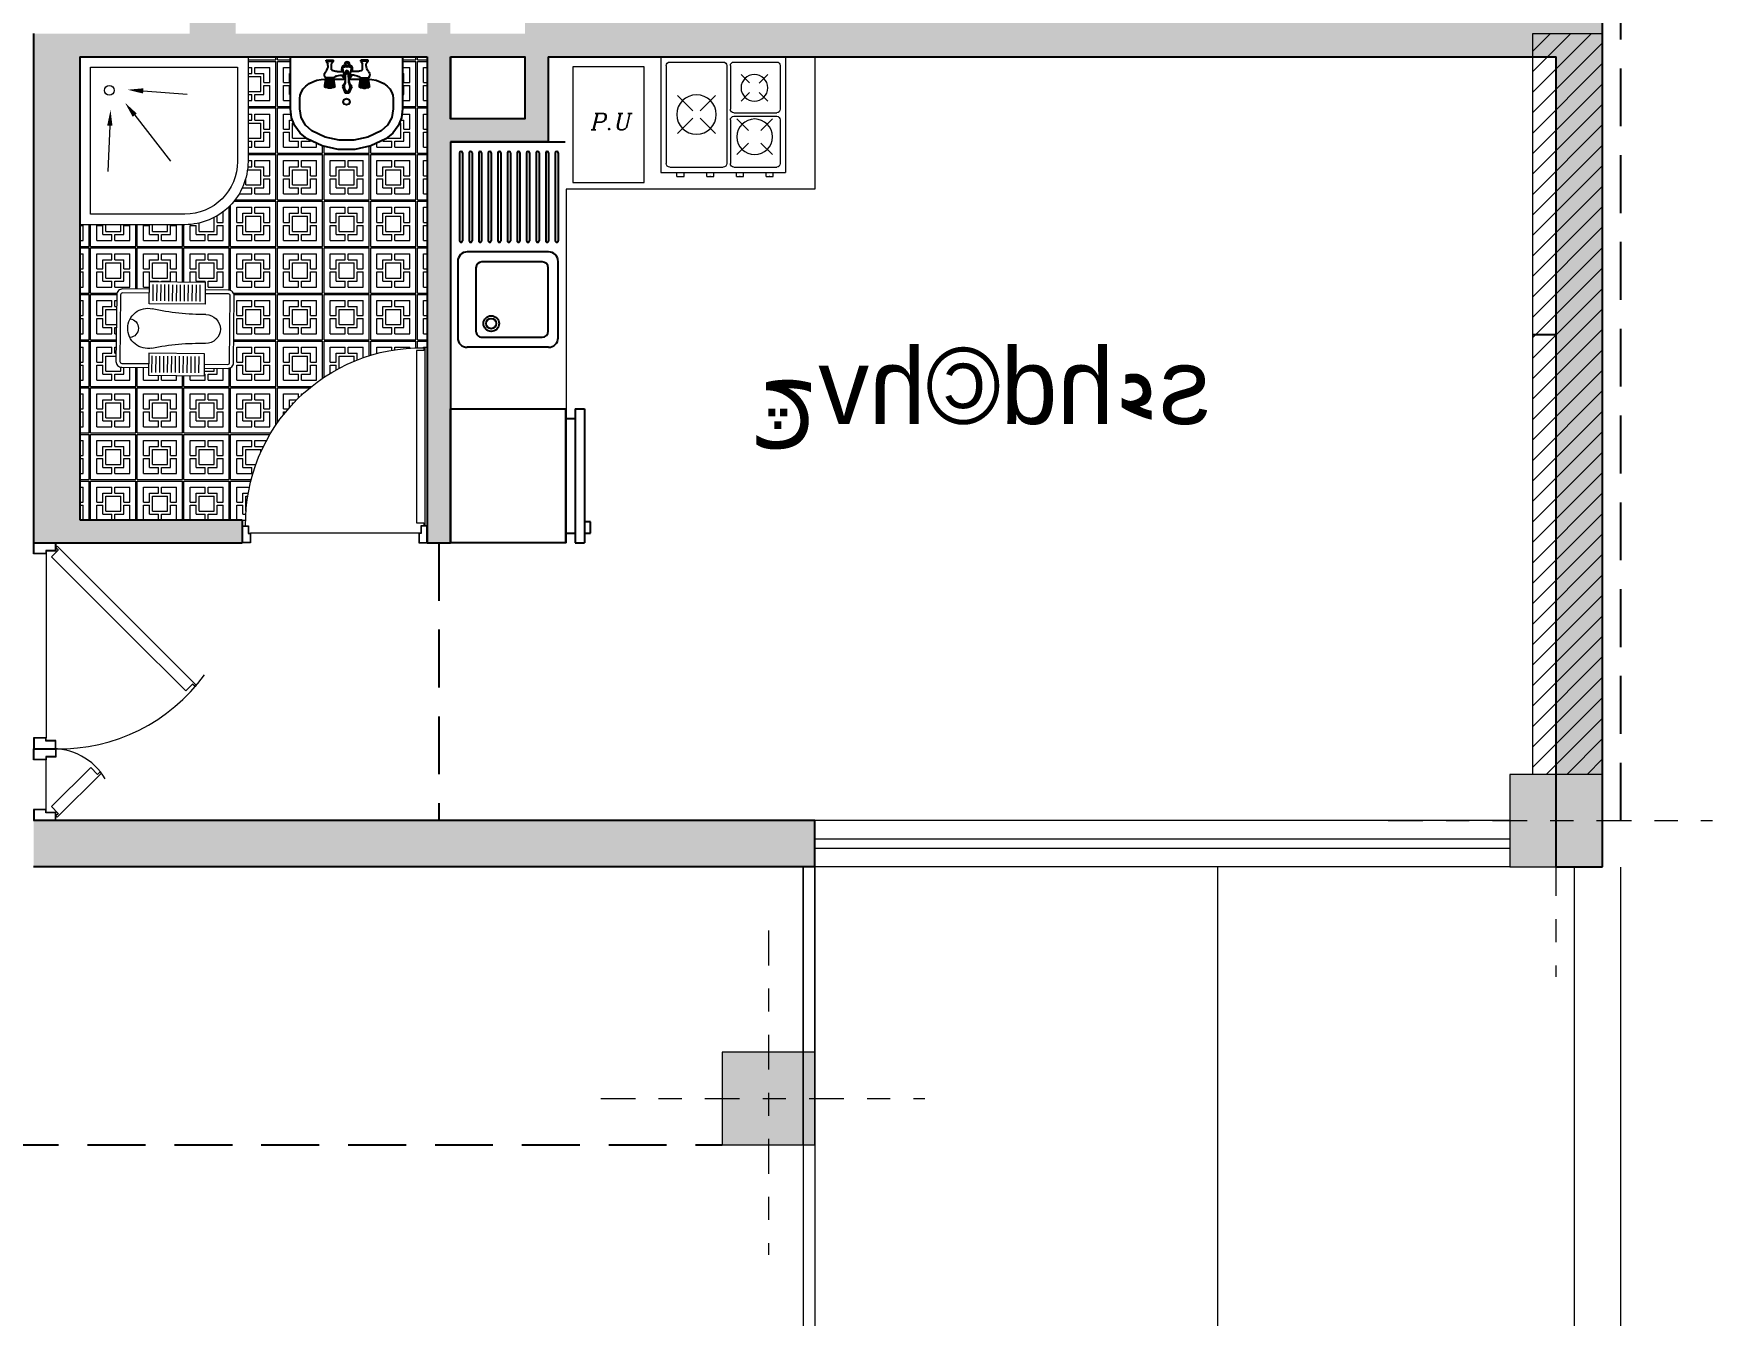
# Model space of a CAD drawing. Header units: inches. Extents: x 70 to 1974, y -315 to 363.
# Drawn here: x 117.63 to 124.88, y -185.77 to -180.23 of the extents above; entities that cross this region are included whole.
import ezdxf

# ---------------------------------------------------------------- set-up
doc = ezdxf.new("R2010")
doc.units = ezdxf.units.IN
doc.header["$MEASUREMENT"] = 0
doc.linetypes.add('DASHDOT', pattern=[1, 0.5, -0.25, 0, -0.25])
doc.linetypes.add('HIDDEN', pattern=[0.375, 0.25, -0.125])
for name, color, linetype, lineweight in [('1', 19, 'Continuous', 5), ('coulmn', 146, 'Continuous', 13), ('FURN', 155, 'Continuous', 13), ('LAYER1', 8, 'Continuous', 9)]:
    doc.layers.add(name, color=color, linetype=linetype, lineweight=lineweight)
doc.layers.add('AX', color=7, linetype='Continuous', lineweight=18, true_color=0xb7ad8f)
doc.layers.add('moble', color=7, linetype='Continuous', lineweight=5, true_color=0x32414e)
for name, color, linetype in [('fer', 8, 'Continuous'), ('Fur', 1, 'Continuous'), ('HID', 5, 'HIDDEN')]:
    doc.layers.add(name, color=color, linetype=linetype)
doc.styles.add('1111', font='naskhn.shx')
doc.styles.add('Italic', font='italic.shx', dxfattribs={"height": 0.7})

# ---------------------------------------------------------------- blocks, each defined once
blk = doc.blocks.new('s.botoni')
at = {"layer": 'AX'}
h = blk.add_hatch(color=256, dxfattribs=at)
h.paths.add_polyline_path([(19.4728, 218.8252), (19.4728, 219.1106), (19.7583, 219.1106), (19.7583, 218.8252)])
h.paths.add_polyline_path([(19.7583, 218.711), (19.4728, 218.711), (19.4728, 218.8252), (19.7583, 218.8252)])
h.paths.add_polyline_path([(19.4728, 218.711), (19.3586, 218.711), (19.3586, 218.8252), (19.4728, 218.8252)])
h.paths.add_polyline_path([(19.4728, 218.8252), (19.3586, 218.8252), (19.3586, 219.1106), (19.4728, 219.1106)])
at = {"layer": 'AX', "linetype": 'DASHDOT', "ltscale": 0.3}
for p, q in [((19.5576, 219.6356), (19.5576, 218.2356)), ((18.8336, 218.9108), (20.2336, 218.9108))]:
    blk.add_line(p, q, dxfattribs=at)
at = {"layer": 'AX', "linetype": 'Continuous'}
blk.add_lwpolyline([(19.3586, 218.711), (19.7583, 218.711), (19.7583, 219.1106), (19.3586, 219.1106), (19.3586, 218.711)], dxfattribs=at)
blk = doc.blocks.new('s13')
at = {"layer": 'AX', "linetype": 'Continuous'}
h = blk.add_hatch(dxfattribs=at)
h.set_pattern_fill('ANSI31', color=256, scale=0.5)
h.paths.add_polyline_path([(133.1487, -43.8956), (132.8489, -43.8956), (132.8489, -47.0959), (133.1487, -47.0959)])
blk.add_lwpolyline([(133.1487, -47.0959), (132.8489, -47.0959), (132.8489, -43.8956), (133.1487, -43.8956)], close=True, dxfattribs=at)
for p in [(113.3904, -266.2065), (109.9904, -267.4065)]:
    blk.add_blockref('s.botoni', p, dxfattribs=at)
blk = doc.blocks.new('DBLDR120K')
for p, q in [((-1.1519, -0.0545), (-0.9381, -0.0545)), ((-0.0481, -0.0545), (-0.8419, -0.0545)), ((-1.1397, -0.0777), (-0.9708, -0.2466))]:
    blk.add_line(p, q)
at = {"linetype": 'Continuous'}
for p, q in [((-1.18, -0.096), (-1.1857, -0.1017)), ((-1.1857, -0.1017), (-0.9948, -0.2926)), ((-1.169, -0.107), (-1.18, -0.096)), ((-1.1397, -0.0777), (-1.1686, -0.1067)), ((-0.4028, -0.4202), (-0.0603, -0.0777)), ((-0.0143, -0.1017), (-0.3678, -0.4552)), ((-0.0603, -0.0777), (-0.0314, -0.1067)), ((-0.031, -0.107), (-0.02, -0.096)), ((-0.02, -0.096), (-0.0143, -0.1017)), ((-1.0001, -0.2759), (-0.9708, -0.2466)), ((-0.9891, -0.287), (-1.0001, -0.2759)), ((-0.9948, -0.2926), (-0.9891, -0.287)), ((-0.6393, -0.6567), (-0.4028, -0.4202)), ((-0.3678, -0.4552), (-0.6153, -0.7027)), ((-0.61, -0.686), (-0.6393, -0.6567)), ((-0.621, -0.697), (-0.61, -0.686)), ((-0.6153, -0.7027), (-0.621, -0.697))]:
    blk.add_line(p, q, dxfattribs=at)
for points in [[(-1.1519, -0.0545), (-1.1519, 0), (-1.2, 0), (-1.2, -0.096), (-1.1644, -0.096), (-1.1644, -0.0545)], [(-0.9381, -0.0545), (-0.9381, 0), (-0.89, 0), (-0.89, -0.096), (-0.9256, -0.096), (-0.9256, -0.0545)], [(-0.8419, -0.0545), (-0.8419, 0), (-0.89, 0), (-0.89, -0.096), (-0.8544, -0.096), (-0.8544, -0.0545)], [(-0.0481, -0.0545), (-0.0481, 0), (0, 0), (0, -0.096), (-0.0356, -0.096), (-0.0356, -0.0545)], [(-1.1539, -0.0525), (-1.1539, -0.002), (-1.198, -0.002), (-1.198, -0.094), (-1.1664, -0.094), (-1.1664, -0.0525)], [(-0.9361, -0.0525), (-0.9361, -0.002), (-0.892, -0.002), (-0.892, -0.094), (-0.9236, -0.094), (-0.9236, -0.0525)], [(-0.8439, -0.0525), (-0.8439, -0.002), (-0.888, -0.002), (-0.888, -0.094), (-0.8564, -0.094), (-0.8564, -0.0525)], [(-0.0461, -0.0525), (-0.0461, -0.002), (-0.002, -0.002), (-0.002, -0.094), (-0.0336, -0.094), (-0.0336, -0.0525)]]:
    blk.add_lwpolyline(points, close=True, dxfattribs=at)
for centre, radius, start, end in [((-1.6655, -0.1105), 0.7756, 8.04146, 8.19069), ((-0.1145, -0.1105), 0.7756, 171.80931, 171.95854), ((-1.154, -0.0815), 0.2645, 300.4974, 3.14148), ((-0.1145, -0.1105), 0.7756, 178.92853, 233.96606)]:
    blk.add_arc(centre, radius, start, end)
blk = doc.blocks.new('DR100K')
at = {"color": 0}
blk.add_line((-0.0463, -0.0524), (-0.9537, -0.0524), dxfattribs=at)
at = {"color": 0, "linetype": 'Continuous'}
for p, q in [((-0.0591, -0.5731), (-0.0591, -0.1073)), ((-0.0591, -0.1073), (-0.0197, -0.1073)), ((-0.0192, -0.1073), (-0.0192, -0.0923)), ((-0.0192, -0.0923), (-0.0115, -0.0923)), ((-0.0115, -0.0923), (-0.0115, -0.5731)), ((-0.0591, -1.0389), (-0.0591, -0.5731)), ((-0.0115, -0.5731), (-0.0115, -1.0539)), ((-0.0197, -1.0389), (-0.0591, -1.0389)), ((-0.0192, -1.0539), (-0.0192, -1.0389)), ((-0.0115, -1.0539), (-0.0192, -1.0539))]:
    blk.add_line(p, q, dxfattribs=at)
for points in [[(-0.9537, -0.0524), (-0.9537, 0), (-1, 0), (-1, -0.0923), (-0.9658, -0.0923), (-0.9658, -0.0524)], [(-0.0463, -0.0524), (-0.0463, 0), (0, 0), (0, -0.0923), (-0.0342, -0.0923), (-0.0342, -0.0524)], [(-0.9557, -0.0505), (-0.9557, -0.0019), (-0.9981, -0.0019), (-0.9981, -0.0904), (-0.9677, -0.0904), (-0.9677, -0.0505)], [(-0.0443, -0.0505), (-0.0443, -0.0019), (-0.0019, -0.0019), (-0.0019, -0.0904), (-0.0323, -0.0904), (-0.0323, -0.0505)]]:
    blk.add_lwpolyline(points, close=True, dxfattribs=at)
blk.add_arc((-0.0294, -0.1026), 0.9514, 179.3821, 270.61611, dxfattribs=at)
blk = doc.blocks.new('REFREJRATOR')
at = {"layer": 'fer', "linetype": 'Continuous'}
for p, q in [((0, 0), (-0.6433, 0)), ((-0.6433, 0), (-0.6433, -0.5514)), ((0, -0.5514), (0, 0)), ((-0.6433, -0.5514), (0, -0.5514)), ((-0.5974, -0.5514), (-0.5974, -0.5974)), ((-0.046, -0.5514), (-0.046, -0.5974)), ((-0.6433, -0.5974), (-0.6433, -0.6433)), ((-0.6433, -0.5974), (0, -0.5974)), ((-0.6433, -0.6433), (0, -0.6433)), ((-0.1007, -0.6712), (-0.1007, -0.6433)), ((-0.0472, -0.6433), (-0.0472, -0.6712)), ((0, -0.5974), (0, -0.6433)), ((-0.0472, -0.6712), (-0.1007, -0.6712))]:
    blk.add_line(p, q, dxfattribs=at)
blk = doc.blocks.new('s')
at = {"layer": 'Fur', "color": 252}
for p, q in [((263.6104, -109.2997), (263.6104, -108.8038)), ((263.6579, -108.8346), (264.038, -108.8346)), ((263.6579, -108.847), (264.038, -108.847)), ((264.4566, -108.835), (264.127, -108.835)), ((263.6579, -108.8759), (264.038, -108.8759)), ((263.6579, -108.8883), (264.038, -108.8883)), ((263.6579, -108.9172), (264.038, -108.9172)), ((263.6579, -108.9296), (264.038, -108.9296)), ((264.0855, -108.8765), (264.0855, -109.227)), ((264.1291, -108.9035), (264.1291, -109.164)), ((264.429, -108.878), (264.1546, -108.878)), ((264.4545, -109.164), (264.4545, -108.9035)), ((264.4981, -108.8765), (264.4981, -109.227)), ((263.6579, -108.9586), (264.038, -108.9586)), ((263.6579, -108.971), (264.038, -108.971)), ((263.6579, -108.9999), (264.038, -108.9999)), ((263.6579, -109.0123), (264.038, -109.0123)), ((263.6579, -109.0412), (264.038, -109.0412)), ((263.6579, -109.0536), (264.038, -109.0536)), ((263.6579, -109.0825), (264.038, -109.0825)), ((263.6579, -109.0949), (264.038, -109.0949)), ((263.6579, -109.1239), (264.038, -109.1239)), ((263.6579, -109.1363), (264.038, -109.1363)), ((263.6579, -109.1652), (264.038, -109.1652)), ((263.6579, -109.1776), (264.038, -109.1776)), ((263.6579, -109.2065), (264.038, -109.2065)), ((263.6579, -109.2189), (264.038, -109.2189)), ((264.1546, -109.1895), (264.429, -109.1895)), ((263.6579, -109.2478), (264.038, -109.2478)), ((263.6579, -109.2602), (264.038, -109.2602)), ((264.127, -109.2685), (264.4566, -109.2685))]:
    blk.add_line(p, q, dxfattribs=at)
for radius in [0.0337, 0.0221]:
    blk.add_circle((264.3954, -109.1238), radius, dxfattribs=at)
for centre, radius, start, end in [((263.6579, -108.8408), 0.0062, 90, 270), ((264.038, -108.8408), 0.0062, 270, 90), ((264.127, -108.8765), 0.0415, 90.00005, 179.99998), ((264.4566, -108.8765), 0.0415, 0.00002, 89.99995), ((263.6579, -108.8821), 0.0062, 90, 270), ((263.6579, -108.9234), 0.0062, 90, 270), ((264.038, -108.8821), 0.0062, 270, 90), ((264.038, -108.9234), 0.0062, 270, 90), ((264.1546, -108.9035), 0.0255, 90, 180), ((264.429, -108.9035), 0.0255, 0, 90), ((263.6579, -108.9648), 0.0062, 90, 270), ((263.6579, -109.0061), 0.0062, 90, 270), ((264.038, -108.9648), 0.0062, 270, 90), ((264.038, -109.0061), 0.0062, 270, 90), ((263.6579, -109.0474), 0.0062, 90, 270), ((263.6579, -109.0887), 0.0062, 90, 270), ((264.038, -109.0474), 0.0062, 270, 90), ((264.038, -109.0887), 0.0062, 270, 90), ((263.6579, -109.1301), 0.0062, 90, 270), ((264.038, -109.1301), 0.0062, 270, 90), ((263.6579, -109.1714), 0.0062, 90, 270), ((263.6579, -109.2127), 0.0062, 90, 270), ((264.038, -109.1714), 0.0062, 270, 90), ((264.038, -109.2127), 0.0062, 270, 90), ((264.127, -109.227), 0.0415, 180, 270), ((264.1546, -109.164), 0.0255, 180, 270), ((264.429, -109.164), 0.0255, 270, 0), ((264.4566, -109.227), 0.0415, 270, 0), ((263.6579, -109.254), 0.0062, 90, 270), ((264.038, -109.254), 0.0062, 270, 90)]:
    blk.add_arc(centre, radius, start, end, dxfattribs=at)
blk = doc.blocks.new('g')
at = {"layer": 'LAYER1', "linetype": 'ByBlock'}
for p, q in [((122.7781, -181.8632), (122.8088, -181.8632)), ((122.7781, -181.8632), (122.7781, -181.8813)), ((122.8088, -181.8632), (122.8088, -181.8813)), ((122.9067, -181.8632), (122.9375, -181.8632)), ((122.9067, -181.8632), (122.9067, -181.8813)), ((122.9375, -181.8632), (122.9375, -181.8813)), ((123.0349, -181.8632), (123.0657, -181.8632)), ((123.0349, -181.8632), (123.0349, -181.8813)), ((123.0657, -181.8632), (123.0657, -181.8813)), ((123.1631, -181.8632), (123.1939, -181.8632)), ((123.1631, -181.8632), (123.1631, -181.8813)), ((123.1939, -181.8632), (123.1939, -181.8813)), ((122.7089, -182.3813), (122.7089, -181.8813)), ((122.7089, -181.8813), (123.2474, -181.8813)), ((122.732, -182.3429), (122.732, -181.9198)), ((122.7474, -181.9044), (122.9782, -181.9044)), ((122.9936, -182.3429), (122.9936, -181.9198)), ((123.0089, -182.1083), (123.0089, -181.9198)), ((123.0243, -181.9044), (123.2089, -181.9044)), ((123.2243, -182.1083), (123.2243, -181.9198)), ((123.2474, -182.3813), (123.2474, -181.8813)), ((123.2474, -182.3813), (123.2474, -181.8813)), ((123.037, -181.9583), (123.0867, -182.0079)), ((123.1411, -182.0079), (123.1908, -181.9583)), ((122.7812, -182.0497), (122.8465, -182.115)), ((122.8791, -182.115), (122.9444, -182.0497)), ((123.037, -182.1121), (123.0867, -182.0624)), ((123.1411, -182.0624), (123.1908, -182.1121)), ((122.7812, -182.2129), (122.8465, -182.1477)), ((122.8791, -182.1477), (122.9444, -182.2129)), ((123.0089, -182.3429), (123.0089, -182.1544)), ((123.0243, -182.1236), (123.2089, -182.1236)), ((123.0243, -182.139), (123.2089, -182.139)), ((123.2243, -182.3429), (123.2243, -182.1544)), ((123.0551, -182.189), (123.092, -182.226)), ((123.1329, -182.2266), (123.1705, -182.189)), ((123.0551, -182.3044), (123.0918, -182.2677)), ((123.1331, -182.267), (123.1705, -182.3044)), ((122.7474, -182.3583), (122.9782, -182.3583)), ((123.0243, -182.3583), (123.2089, -182.3583))]:
    blk.add_line(p, q, dxfattribs=at)
for centre, radius in [((123.1139, -182.0352), 0.0769), ((122.8628, -182.1313), 0.0852), ((123.1128, -182.2467), 0.0577)]:
    blk.add_circle(centre, radius, dxfattribs=at)
for centre, start, end in [((122.7474, -181.9198), 90, 180), ((122.9782, -181.9198), 0, 90), ((123.0243, -181.9198), 90, 180), ((123.2089, -181.9198), 0, 90), ((123.0243, -182.1083), 180, 270), ((123.0243, -182.1544), 90, 180), ((123.2089, -182.1083), 270, 360), ((123.2089, -182.1544), 0, 90), ((122.7474, -182.3429), 180, 270), ((122.9782, -182.3429), 270, 0), ((123.0243, -182.3429), 180, 270), ((123.2089, -182.3429), 270, 0)]:
    blk.add_arc(centre, 0.0154, start, end, dxfattribs=at)
for p in [(122.9221, -181.8632), (123.0503, -181.8632), (123.1785, -181.8632)]:
    blk.add_point(p, dxfattribs=at)
at = {"layer": 'moble', "linetype": 'Continuous'}
blk.add_line((122.7089, -182.3813), (123.2474, -182.3813), dxfattribs=at)
blk = doc.blocks.new('KHALAF')
at = {"layer": 'LAYER1', "linetype": 'Continuous'}
for p, q in [((-0.4621, -0.1855), (-0.3784, -0.1855)), ((-0.4621, -0.2055), (-0.3784, -0.2055)), ((-0.4621, -0.2255), (-0.3784, -0.2255)), ((-0.4621, -0.2455), (-0.3784, -0.2455)), ((-0.0131, -0.1855), (-0.0968, -0.1855)), ((-0.0131, -0.2055), (-0.0968, -0.2055)), ((-0.0131, -0.2255), (-0.0968, -0.2255)), ((-0.0131, -0.2455), (-0.0968, -0.2455)), ((-0.4621, -0.2655), (-0.3784, -0.2655)), ((-0.4621, -0.2855), (-0.3784, -0.2855)), ((-0.4621, -0.3055), (-0.3784, -0.3055)), ((-0.4621, -0.3255), (-0.3784, -0.3255)), ((-0.0131, -0.2655), (-0.0968, -0.2655)), ((-0.0131, -0.2855), (-0.0968, -0.2855)), ((-0.0131, -0.3055), (-0.0968, -0.3055)), ((-0.0131, -0.3255), (-0.0968, -0.3255)), ((-0.4621, -0.3455), (-0.3784, -0.3455)), ((-0.4621, -0.3655), (-0.3784, -0.3655)), ((-0.4621, -0.3855), (-0.3784, -0.3855)), ((-0.4621, -0.4055), (-0.3784, -0.4055)), ((-0.4621, -0.4255), (-0.3784, -0.4255)), ((-0.0131, -0.3455), (-0.0968, -0.3455)), ((-0.0131, -0.3655), (-0.0968, -0.3655)), ((-0.0131, -0.3855), (-0.0968, -0.3855)), ((-0.0131, -0.4055), (-0.0968, -0.4055)), ((-0.0131, -0.4255), (-0.0968, -0.4255))]:
    blk.add_line(p, q, dxfattribs=at)
for points in [[(-0.4376, -0.1681), (-0.4376, -0.0312, -0.414214), (-0.4076, -0.0012), (-0.0676, -0.0012, -0.414214), (-0.0376, -0.0312), (-0.0376, -0.1681, -0.414214)], [(-0.4176, -0.1681), (-0.4176, -0.0312, -0.414214), (-0.4076, -0.0212), (-0.0676, -0.0212, -0.414214), (-0.0576, -0.0312), (-0.0576, -0.1681, -0.414214)], [(-0.0376, -0.4529), (-0.0376, -0.5712, -0.414214), (-0.0676, -0.6012), (-0.4076, -0.6012, -0.414214), (-0.4376, -0.5712), (-0.4376, -0.4529)], [(-0.0576, -0.4529), (-0.0576, -0.5712, -0.414214), (-0.0676, -0.5812), (-0.4076, -0.5812, -0.414214), (-0.4176, -0.5712)], [(-0.4176, -0.5712), (-0.4176, -0.4529, -0.414214)]]:
    blk.add_lwpolyline(points, format="xyb", dxfattribs=at)
for points in [[(-0.4768, -0.1681), (-0.4768, -0.4529), (-0.3637, -0.4529), (-0.3637, -0.1681)], [(0.0017, -0.1681), (0.0017, -0.4529), (-0.1114, -0.4529), (-0.1114, -0.1681)]]:
    blk.add_lwpolyline(points, close=True, dxfattribs=at)
for centre, radius, start, end in [((-0.2376, -0.1621), 0.1027, 90, 192.24542), ((-0.2376, -0.0655), 0.0484, 186.9447, 353.0553), ((-0.2376, -0.1621), 0.1027, 347.75458, 90), ((-1.5093, -0.4381), 1.1986, 359.0688, 12.24542), ((1.0341, -0.4381), 1.1986, 167.75458, 180.9312), ((-0.2376, -0.4588), 0.0733, 179.0688, 270), ((-0.2376, -0.4588), 0.0733, 270, 0.9312)]:
    blk.add_arc(centre, radius, start, end, dxfattribs=at)
blk = doc.blocks.new('Bath4')
for p, q in [((-0.652, -0.5264), (-0.6377, -0.3365)), ((-0.5472, -0.5632), (-0.3492, -0.4082)), ((-0.5019, -0.6708), (-0.3044, -0.6801))]:
    blk.add_line(p, q)
for points in [[(-0.0742, -0.8), (-0.8, -0.8), (-0.8, -0.0742), (-0.3464, -0.0742, -0.414214), (-0.0742, -0.3464)], [(-0.1196, -0.7546), (-0.7546, -0.7546), (-0.7546, -0.1196), (-0.3464, -0.1196, -0.414214), (-0.1196, -0.3464)]]:
    blk.add_lwpolyline(points, format="xyb", close=True)
blk.add_circle((-0.6545, -0.6727), 0.0207)
for points in [[(-0.6633, -0.5255), (-0.6407, -0.5272), (-0.6571, -0.5942)], [(-0.5542, -0.5542), (-0.5402, -0.5721), (-0.6008, -0.6051)], [(-0.5014, -0.6595), (-0.5024, -0.6822), (-0.5699, -0.6677)]]:
    blk.add_solid(points)
blk = doc.blocks.new('DASTSHO')
at = {"layer": 'fer', "linetype": 'Continuous'}
h = blk.add_hatch(dxfattribs=at)
h.set_pattern_fill('EMPTY_FILL', color=256, scale=1000000.0, style=0)
h.set_pattern_definition([(0, (1000000, 1000000), (0, 1000000), [1e-05, -1000000])])
h.paths.add_polyline_path([(-0.3, 0), (-0.3, -0.28), (-0.2973, -0.3116), (-0.2894, -0.3424), (-0.2764, -0.3713), (-0.2586, -0.3976), (-0.2368, -0.4206), (-0.2113, -0.4396), (-0.145, -0.4727), (-0.0738, -0.4931), (0, -0.4999), (0.0738, -0.4931), (0.145, -0.4727), (0.2113, -0.4396), (0.2368, -0.4206), (0.2586, -0.3976), (0.2764, -0.3713), (0.2894, -0.3424), (0.2973, -0.3116), (0.3, -0.28), (0.3, 0)], flags=0)
at = {"layer": 'fer', "linetype": 'ByBlock'}
for p, q in [((-0.3, 0), (-0.3, -0.28)), ((-0.27, 0), (-0.3, 0)), ((0.27, 0), (-0.27, 0)), ((0.3, 0), (0.27, 0)), ((0.3, -0.28), (0.3, 0)), ((-0.2315, -0.1722), (-0.2417, -0.1886)), ((-0.2177, -0.1575), (-0.2315, -0.1722)), ((-0.2007, -0.1447), (-0.2177, -0.1575)), ((-0.181, -0.1344), (-0.2007, -0.1447)), ((-0.1592, -0.1267), (-0.181, -0.1344)), ((-0.136, -0.1221), (-0.1592, -0.1267)), ((-0.112, -0.1205), (-0.136, -0.1221)), ((-0.0138, -0.1205), (-0.112, -0.1205)), ((0.112, -0.1205), (0.0075, -0.1205)), ((0.136, -0.1221), (0.112, -0.1205)), ((0.1592, -0.1267), (0.136, -0.1221)), ((0.181, -0.1344), (0.1592, -0.1267)), ((0.2007, -0.1447), (0.181, -0.1344)), ((0.2177, -0.1575), (0.2007, -0.1447)), ((0.2315, -0.1722), (0.2177, -0.1575)), ((0.2417, -0.1886), (0.2315, -0.1722)), ((-0.2479, -0.206), (-0.25, -0.224)), ((-0.25, -0.224), (-0.25, -0.28)), ((-0.2417, -0.1886), (-0.2479, -0.206)), ((0.2479, -0.206), (0.2417, -0.1886)), ((0.25, -0.224), (0.2479, -0.206)), ((0.25, -0.28), (0.25, -0.224))]:
    blk.add_line(p, q, dxfattribs=at)
at = {"layer": 'fer'}
for p, q in [((-0.1161, -0.0184), (-0.0761, -0.0184)), ((-0.1161, -0.0234), (-0.1161, -0.0184)), ((-0.1161, -0.0234), (-0.0761, -0.0234)), ((-0.1161, -0.0234), (-0.1061, -0.0384)), ((-0.1061, -0.0471), (-0.1061, -0.0384)), ((-0.0761, -0.0234), (-0.0861, -0.0384)), ((-0.0861, -0.0709), (-0.0861, -0.0384)), ((-0.0761, -0.0234), (-0.0761, -0.0184)), ((-0.0571, -0.0795), (-0.0229, -0.0795)), ((-0.0142, -0.1177), (-0.026, -0.0656)), ((-0.0161, -0.0545), (0.0098, -0.0545)), ((-0.0117, -0.1399), (-0.0115, -0.0831)), ((0.0054, -0.1399), (0.0052, -0.0831)), ((0.0079, -0.1177), (0.0197, -0.0656)), ((0.0508, -0.0795), (0.0166, -0.0795)), ((0.0698, -0.0234), (0.0698, -0.0184)), ((0.1098, -0.0184), (0.0698, -0.0184)), ((0.0698, -0.0234), (0.0798, -0.0384)), ((0.1098, -0.0234), (0.0698, -0.0234)), ((0.0798, -0.0709), (0.0798, -0.0384)), ((0.1098, -0.0234), (0.0998, -0.0384)), ((0.0998, -0.0471), (0.0998, -0.0384)), ((0.1098, -0.0234), (0.1098, -0.0184)), ((-0.1236, -0.1037), (-0.1179, -0.1127)), ((-0.1231, -0.1604), (-0.1231, -0.153)), ((-0.1228, -0.153), (-0.1179, -0.1214)), ((-0.1228, -0.1604), (-0.1228, -0.153)), ((-0.1202, -0.153), (-0.1158, -0.1214)), ((-0.1202, -0.1604), (-0.1202, -0.153)), ((-0.0731, -0.1644), (-0.1191, -0.1644)), ((-0.1148, -0.1214), (-0.1189, -0.153)), ((-0.1189, -0.1604), (-0.1189, -0.153)), ((-0.1179, -0.1214), (-0.1179, -0.1127)), ((-0.0743, -0.1127), (-0.1179, -0.1127)), ((-0.1179, -0.153), (-0.1139, -0.1214)), ((-0.0743, -0.1214), (-0.1179, -0.1214)), ((-0.1179, -0.1604), (-0.1179, -0.153)), ((-0.1128, -0.1214), (-0.1164, -0.153)), ((-0.1164, -0.1604), (-0.1164, -0.153)), ((-0.1152, -0.153), (-0.1118, -0.1214)), ((-0.1152, -0.1604), (-0.1152, -0.153)), ((-0.1135, -0.153), (-0.1104, -0.1214)), ((-0.1135, -0.1604), (-0.1135, -0.153)), ((-0.1085, -0.153), (-0.1064, -0.1214)), ((-0.1085, -0.1644), (-0.1085, -0.153)), ((-0.1055, -0.153), (-0.1041, -0.1214)), ((-0.1055, -0.1644), (-0.1055, -0.153)), ((-0.1051, -0.1654), (-0.1051, -0.1644)), ((-0.1018, -0.1214), (-0.1027, -0.153)), ((-0.1027, -0.1644), (-0.1027, -0.153)), ((-0.0911, -0.1694), (-0.1011, -0.1694)), ((-0.0982, -0.153), (-0.0982, -0.1214)), ((-0.0982, -0.1644), (-0.0982, -0.153)), ((-0.0982, -0.1644), (-0.0982, -0.153)), ((-0.0961, -0.1644), (-0.0961, -0.1214)), ((-0.094, -0.153), (-0.094, -0.1214)), ((-0.094, -0.1644), (-0.094, -0.153)), ((-0.0904, -0.1214), (-0.0895, -0.153)), ((-0.0895, -0.1644), (-0.0895, -0.153)), ((-0.0867, -0.153), (-0.0881, -0.1214)), ((-0.0871, -0.1654), (-0.0871, -0.1644)), ((-0.0867, -0.1644), (-0.0867, -0.153)), ((-0.0837, -0.153), (-0.0858, -0.1214)), ((-0.0837, -0.1644), (-0.0837, -0.153)), ((-0.0787, -0.153), (-0.0817, -0.1214)), ((-0.077, -0.153), (-0.0804, -0.1214)), ((-0.0794, -0.1214), (-0.0758, -0.153)), ((-0.0787, -0.1604), (-0.0787, -0.153)), ((-0.0743, -0.153), (-0.0783, -0.1214)), ((-0.0774, -0.1214), (-0.0733, -0.153)), ((-0.077, -0.1604), (-0.077, -0.153)), ((-0.072, -0.153), (-0.0764, -0.1214)), ((-0.0758, -0.1604), (-0.0758, -0.153)), ((-0.0729, -0.1114), (-0.0743, -0.1127)), ((-0.0743, -0.1214), (-0.0743, -0.1127)), ((-0.0694, -0.153), (-0.0743, -0.1214)), ((-0.0743, -0.1604), (-0.0743, -0.153)), ((-0.0733, -0.1604), (-0.0733, -0.153)), ((-0.072, -0.1604), (-0.072, -0.153)), ((-0.0694, -0.1604), (-0.0694, -0.153)), ((-0.0691, -0.1604), (-0.0691, -0.153)), ((-0.0611, -0.1037), (-0.0661, -0.1057)), ((-0.0404, -0.0995), (-0.0184, -0.0995)), ((-0.0279, -0.1595), (-0.0128, -0.1962)), ((0.0216, -0.1595), (0.0065, -0.1962)), ((0.0341, -0.0995), (0.012, -0.0995)), ((0.0548, -0.1037), (0.0598, -0.1057)), ((0.0628, -0.1604), (0.0628, -0.153)), ((0.0631, -0.153), (0.068, -0.1214)), ((0.0631, -0.1604), (0.0631, -0.153)), ((0.0656, -0.153), (0.07, -0.1214)), ((0.0656, -0.1604), (0.0656, -0.153)), ((0.0665, -0.1114), (0.068, -0.1127)), ((0.0668, -0.1644), (0.1128, -0.1644)), ((0.0711, -0.1214), (0.067, -0.153)), ((0.067, -0.1604), (0.067, -0.153)), ((0.068, -0.1127), (0.1115, -0.1127)), ((0.068, -0.1214), (0.068, -0.1127)), ((0.068, -0.1214), (0.1115, -0.1214)), ((0.068, -0.153), (0.0719, -0.1214)), ((0.068, -0.1604), (0.068, -0.153)), ((0.0731, -0.1214), (0.0694, -0.153)), ((0.0694, -0.1604), (0.0694, -0.153)), ((0.0707, -0.153), (0.0741, -0.1214)), ((0.0707, -0.1604), (0.0707, -0.153)), ((0.0724, -0.153), (0.0754, -0.1214)), ((0.0724, -0.1604), (0.0724, -0.153)), ((0.0774, -0.153), (0.0794, -0.1214)), ((0.0774, -0.1644), (0.0774, -0.153)), ((0.0803, -0.153), (0.0818, -0.1214)), ((0.0803, -0.1644), (0.0803, -0.153)), ((0.0808, -0.1654), (0.0808, -0.1644)), ((0.084, -0.1214), (0.0831, -0.153)), ((0.0831, -0.1644), (0.0831, -0.153)), ((0.0848, -0.1694), (0.0948, -0.1694)), ((0.0877, -0.153), (0.0877, -0.1214)), ((0.0877, -0.1644), (0.0877, -0.153)), ((0.0898, -0.1644), (0.0898, -0.1214)), ((0.0918, -0.153), (0.0919, -0.1214)), ((0.0918, -0.1644), (0.0918, -0.153)), ((0.0918, -0.1644), (0.0918, -0.153)), ((0.0955, -0.1214), (0.0964, -0.153)), ((0.0964, -0.1644), (0.0964, -0.153)), ((0.0992, -0.153), (0.0978, -0.1214)), ((0.0988, -0.1654), (0.0988, -0.1644)), ((0.0992, -0.1644), (0.0992, -0.153)), ((0.1022, -0.153), (0.1001, -0.1214)), ((0.1022, -0.1644), (0.1022, -0.153)), ((0.1072, -0.153), (0.1041, -0.1214)), ((0.1089, -0.153), (0.1055, -0.1214)), ((0.1065, -0.1214), (0.1101, -0.153)), ((0.1072, -0.1604), (0.1072, -0.153)), ((0.1115, -0.153), (0.1076, -0.1214)), ((0.1084, -0.1214), (0.1126, -0.153)), ((0.1089, -0.1604), (0.1089, -0.153)), ((0.1139, -0.153), (0.1095, -0.1214)), ((0.1101, -0.1604), (0.1101, -0.153)), ((0.1173, -0.1037), (0.1115, -0.1127)), ((0.1115, -0.1214), (0.1115, -0.1127)), ((0.1165, -0.153), (0.1115, -0.1214)), ((0.1115, -0.1604), (0.1115, -0.153)), ((0.1126, -0.1604), (0.1126, -0.153)), ((0.1139, -0.1604), (0.1139, -0.153)), ((0.1165, -0.1604), (0.1165, -0.153)), ((0.1168, -0.1604), (0.1168, -0.153)), ((-0.0128, -0.1962), (0.0065, -0.1962))]:
    blk.add_line(p, q, dxfattribs=at)
at = {"layer": 'fer', "linetype": 'ByBlock'}
blk.add_lwpolyline([(0, -0.224), (-0.0124, -0.2291), (-0.0175, -0.2415), (-0.0124, -0.2539), (0, -0.259), (0.0124, -0.2539), (0.0175, -0.2415), (0.0124, -0.2291)], close=True, dxfattribs=at)
blk.add_lwpolyline([(0, -0.224), (-0.0124, -0.2291), (-0.0175, -0.2415), (-0.0124, -0.2539), (0, -0.259), (0.0124, -0.2539), (0.0175, -0.2415), (0.0124, -0.2291)], close=True, dxfattribs=at)
for points in [[(-0.3, -0.28), (-0.294, -0.3272), (-0.2764, -0.3713), (-0.2482, -0.4096), (-0.2113, -0.4396)], [(-0.25, -0.28), (-0.2422, -0.3258), (-0.2197, -0.3664), (-0.1849, -0.3972)], [(0.1849, -0.3972), (0.2197, -0.3664), (0.2422, -0.3258), (0.25, -0.28)], [(0.2113, -0.4396), (0.2482, -0.4096), (0.2764, -0.3713), (0.294, -0.3272), (0.3, -0.28)], [(-0.2113, -0.4396), (-0.1311, -0.4779), (-0.0444, -0.4975), (0.0444, -0.4975), (0.1311, -0.4779), (0.2113, -0.4396)], [(-0.1849, -0.3972), (-0.1147, -0.4307), (-0.0389, -0.4478), (0.0389, -0.4478), (0.1147, -0.4307), (0.1849, -0.3972)]]:
    blk.add_lwpolyline(points, dxfattribs=at)
at = {"layer": 'fer'}
for centre, radius in [((-0.0032, -0.0409), 0.0131), ((-0.0032, -0.0831), 0.00838), ((-0.0032, -0.0409), 0.00814), ((-0.0032, -0.0831), 0.00638)]:
    blk.add_circle(centre, radius, dxfattribs=at)
for centre, radius, start, end in [((-0.0961, -0.0973), 0.0282, 140.08757, 192.9962), ((-0.1561, -0.0471), 0.05, 320.08757, 0), ((-0.0961, -0.0973), 0.0282, 60.12195, 69.2491), ((-0.0571, -0.0295), 0.05, 240.12195, 270), ((-0.0032, -0.068), 0.0279, 117.5903, 204.3145), ((-0.0161, -0.0645), 0.01, 90, 186.46452), ((-0.0032, -0.068), 0.0279, 335.6855, 62.4097), ((0.0098, -0.0645), 0.01, 353.53548, 90), ((0.0508, -0.0295), 0.05, 270, 299.87805), ((0.0898, -0.0973), 0.0282, 110.7509, 119.87805), ((0.1498, -0.0471), 0.05, 180, 219.91243), ((0.0898, -0.0973), 0.0282, 347.0038, 39.91243), ((-0.1191, -0.1604), 0.004, 180, 270), ((-0.1188, -0.1604), 0.004, 180, 270), ((-0.1162, -0.1604), 0.004, 180, 270), ((-0.1149, -0.1604), 0.004, 180, 270), ((-0.1139, -0.1604), 0.004, 180, 270), ((-0.1124, -0.1604), 0.004, 180, 270), ((-0.1112, -0.1604), 0.004, 180, 270), ((-0.1095, -0.1604), 0.004, 180, 270), ((-0.1011, -0.1654), 0.004, 180, 270), ((-0.0911, -0.1654), 0.004, 270, 0), ((-0.0827, -0.1604), 0.004, 270, 0), ((-0.081, -0.1604), 0.004, 270, 0), ((-0.0798, -0.1604), 0.004, 270, 0), ((-0.0783, -0.1604), 0.004, 270, 0), ((-0.0773, -0.1604), 0.004, 270, 0), ((-0.076, -0.1604), 0.004, 270, 0), ((-0.0734, -0.1604), 0.004, 270, 0), ((-0.0731, -0.1604), 0.004, 270, 0), ((-0.0404, -0.1495), 0.05, 90, 130.39833), ((-0.0032, -0.0914), 0.0279, 196.94333, 246.18728), ((-0.0679, -0.1231), 0.0542, 317.6979, 11.29112), ((0.0251, -0.1613), 0.0425, 149.79225, 221.21885), ((-0.0314, -0.1613), 0.0425, 318.78115, 30.20775), ((0.0616, -0.1231), 0.0542, 168.70888, 222.3021), ((-0.0032, -0.0914), 0.0279, 293.81272, 343.05667), ((0.0341, -0.1495), 0.05, 49.60167, 90), ((0.0668, -0.1604), 0.004, 180, 270), ((0.0671, -0.1604), 0.004, 180, 270), ((0.0696, -0.1604), 0.004, 180, 270), ((0.071, -0.1604), 0.004, 180, 270), ((0.072, -0.1604), 0.004, 180, 270), ((0.0734, -0.1604), 0.004, 180, 270), ((0.0747, -0.1604), 0.004, 180, 270), ((0.0764, -0.1604), 0.004, 180, 270), ((0.0848, -0.1654), 0.004, 180, 270), ((0.0948, -0.1654), 0.004, 270, 0), ((0.1032, -0.1604), 0.004, 270, 0), ((0.1049, -0.1604), 0.004, 270, 0), ((0.1061, -0.1604), 0.004, 270, 0), ((0.1075, -0.1604), 0.004, 270, 0), ((0.1086, -0.1604), 0.004, 270, 0), ((0.1099, -0.1604), 0.004, 270, 0), ((0.1125, -0.1604), 0.004, 270, 0), ((0.1128, -0.1604), 0.004, 270, 0), ((-0.0032, -0.186), 0.005, 221.21885, 318.78115)]:
    blk.add_arc(centre, radius, start, end, dxfattribs=at)

msp = doc.modelspace()

# ---------------------------------------------------------------- hatches: boundary and pattern name
h = msp.add_hatch(color=156)
h.dxf.hatch_style = 1
h.paths.add_polyline_path([(114.50369, -176.92864), (113.90442, -176.92864), (113.90442, -177.02864), (114.50369, -177.02864)], flags=17)
h.paths.add_polyline_path([(124.40442, -168.82896), (119.48442, -168.82896), (119.48442, -169.02896), (119.48442, -170.32896), (113.10442, -170.32896), (113.10442, -170.52896), (113.10442, -174.52896), (112.50211, -174.52896), (112.50211, -175.12896), (110.20442, -175.12896), (110.20442, -174.52896), (110.10442, -174.52896), (110.10442, -175.22896), (113.00442, -175.22896), (113.00442, -176.92864), (110.20442, -176.92864), (110.20442, -176.02896), (110.10442, -176.02896), (110.10442, -177.02864), (113.10442, -177.02864), (113.10442, -175.22896), (114.70442, -175.22896), (114.70442, -176.82896), (116.80442, -176.82896), (116.80442, -175.02896), (116.30442, -175.02896), (116.30442, -175.22896), (116.60442, -175.22896), (116.60442, -176.62896), (114.90442, -176.62896), (114.90442, -175.22896), (115.20442, -175.22896), (115.20442, -175.02896), (114.70442, -175.02896), (113.30442, -175.02896), (113.30442, -170.52896), (116.60442, -170.52896), (116.60442, -173.42896), (118.30442, -173.42896), (118.30442, -177.02864), (118.40938, -177.02863), (120.60442, -177.02865), (120.60442, -176.22896), (120.50442, -176.22896), (120.50442, -176.92865), (118.50442, -176.92865), (118.50442, -175.42896), (120.60442, -175.42896), (120.60442, -175.32896), (118.50442, -175.32896), (118.50442, -173.32896), (120.50442, -173.32896), (120.50442, -174.52896), (120.60442, -174.52896), (120.60442, -173.22896), (116.80442, -173.22896), (116.80442, -170.52896), (119.53442, -170.52896), (119.53442, -170.92896), (120.50442, -170.92896), (120.50442, -172.42896), (120.60442, -172.42896), (120.60442, -170.92896), (121.00442, -170.92896), (121.00442, -170.82896), (119.63442, -170.82896), (119.63442, -169.02896), (124.20442, -169.02896), (124.20442, -170.82896), (121.80442, -170.82896), (121.80442, -171.52896), (121.90442, -171.52896), (121.90442, -170.92896), (124.20442, -170.92896), (124.20442, -172.32896), (121.80442, -172.32896), (121.80442, -173.02896), (121.90442, -173.02896), (121.90442, -172.42896), (124.20442, -172.42896), (124.20442, -175.32896), (121.80442, -175.32896), (121.80442, -175.42896), (124.20442, -175.42896), (124.20442, -176.92865), (121.90442, -176.92865), (121.90442, -176.22896), (121.80442, -176.22896), (121.80442, -177.02865), (124.20442, -177.02865), (124.20442, -180.12864), (121.83442, -180.12864), (121.83442, -177.82865), (121.73442, -177.82865), (121.73442, -180.12864), (119.85227, -180.12864), (119.85227, -179.86071), (119.33119, -179.86071), (119.33119, -180.22864), (118.50442, -180.22864), (118.50442, -178.32864), (120.93442, -178.32864), (120.93442, -178.22864), (118.50442, -178.22864), (118.30442, -178.22864), (118.30442, -180.22864), (117.63119, -180.22864), (117.63119, -182.42895), (118.53119, -182.42895), (118.53119, -182.32895), (117.83119, -182.32895), (117.83119, -180.32864), (119.33119, -180.32864), (119.33119, -182.42895), (119.43119, -182.42895), (119.43119, -180.69658), (119.85227, -180.69658), (119.85227, -180.32864), (124.20442, -180.32864), (124.20442, -183.82896), (124.40442, -183.82896)])
h.paths.add_polyline_path([(113.15557, -174.62896), (113.15557, -175.12896), (113.00211, -175.12896), (113.00211, -174.62896)], flags=16)
h.paths.add_polyline_path([(112.90211, -174.62896), (112.90211, -175.12896), (112.60211, -175.12896), (112.60211, -174.62896)], flags=16)
h.paths.add_polyline_path([(119.75227, -179.96071), (119.75227, -180.22864), (119.43119, -180.22864), (119.43119, -179.96071)], flags=16)
h.paths.add_polyline_path([(119.43119, -180.32864), (119.43119, -180.32864), (119.43119, -180.59658)], flags=16)
h.paths.add_polyline_path([(119.75227, -180.32864), (119.75227, -180.59658), (119.43119, -180.59658), (119.43119, -180.32864)], flags=16)
h.paths.add_polyline_path([(121.00442, -183.62896), (117.63119, -183.62896), (117.63119, -183.82896), (121.00442, -183.82896)], flags=17)
h.paths.add_polyline_path([(116.65667, -183.62896), (116.45667, -183.62896), (116.45667, -183.82896), (116.65667, -183.82896)], flags=17)
h.paths.add_polyline_path([(115.25668, -178.22864), (113.01667, -178.22864), (113.01667, -178.92864), (113.11667, -178.92864), (113.11667, -178.32864), (115.05668, -178.32864), (115.05667, -183.62896), (114.13667, -183.62896), (114.13667, -183.82896), (115.25667, -183.82896), (115.25666, -183.73296)], flags=17)
h.paths.add_polyline_path([(112.93667, -183.62896), (112.01667, -183.62896), (112.01667, -178.22864), (111.91667, -178.22864), (111.91667, -183.62896), (109.26473, -183.62896), (109.26473, -183.82896), (112.93667, -183.82896)])
h.paths.add_polyline_path([(111.80442, -170.32896), (110.10442, -170.32896), (110.10442, -170.52896), (110.10442, -173.52896), (110.20442, -173.52896), (110.20442, -170.52896), (111.80442, -170.52896)])
h.paths.add_polyline_path([(104.76442, -169.02896), (106.26338, -169.02896), (106.26338, -170.92896), (106.36338, -170.92896), (106.36338, -169.02896), (111.50442, -169.02896), (111.50442, -168.82896), (104.56442, -168.82896), (104.56442, -183.82896), (104.76442, -183.82896), (105.25917, -183.82896), (105.25917, -183.62896), (104.76442, -183.62896), (104.76442, -173.52896), (106.44375, -173.52896), (106.44375, -174.02896), (107.24375, -174.02896), (107.24375, -173.52896), (109.10442, -173.52896), (109.10442, -173.42896), (104.76442, -173.42896), (104.76442, -171.32896), (105.46338, -171.32896), (105.46338, -170.82896), (104.76442, -170.82896)])
h.paths.add_polyline_path([(104.76442, -170.92896), (105.36338, -170.92896), (105.36338, -171.22896), (104.76442, -171.22896)], flags=16)
h.paths.add_polyline_path([(106.54375, -173.52896), (106.79375, -173.52896), (106.79375, -173.92896), (106.54375, -173.92896)], flags=16)
h.paths.add_polyline_path([(106.89375, -173.52896), (107.14375, -173.52896), (107.14375, -173.92896), (106.89375, -173.92896)], flags=16)
at = {"layer": 'AX', "true_color": 0x7aafdf}
h = msp.add_hatch(dxfattribs=at)
h.set_pattern_fill('AR-TILE03', color=143, scale=0.013, angle=1080, pattern_type=2)
h.set_pattern_definition([(0, (0, 0), (1e-16, 0.2015), [0.195, -0.0065]), (90, (0, 0), (-0.2015, 2e-16), [0.195, -0.0065]), (0, (1e-16, 0.195), (1e-16, 0.2015), [0.195, -0.0065]), (90, (0.195, -1e-16), (-0.2015, 2e-16), [0.195, -0.0065]), (0, (0.026, 0.026), (1e-16, 0.2015), [0.065, -0.013, 0.065, -0.0585]), (90, (0.026, 0.026), (-0.2015, 2e-16), [0.065, -0.013, 0.065, -0.0585]), (0, (0.026, 0.169), (1e-16, 0.2015), [0.065, -0.013, 0.065, -0.0585]), (90, (0.169, 0.026), (-0.2015, 2e-16), [0.065, -0.013, 0.065, -0.0585]), (0, (0.065, 0.065), (1e-16, 0.2015), [0.065, -0.1365]), (90, (0.065, 0.065), (-0.2015, 2e-16), [0.065, -0.1365]), (0, (0.065, 0.13), (1e-16, 0.2015), [0.065, -0.1365]), (90, (0.13, 0.065), (-0.2015, 2e-16), [0.065, -0.1365]), (90, (0.091, 0.026), (-0.2015, 2e-16), [0.026, -0.091, 0.026, -0.0585]), (90, (0.104, 0.026), (-0.2015, 2e-16), [0.026, -0.091, 0.026, -0.0585]), (0, (0.026, 0.091), (1e-16, 0.2015), [0.026, -0.091, 0.026, -0.0585]), (0, (0.026, 0.104), (1e-16, 0.2015), [0.026, -0.091, 0.026, -0.0585]), (0, (0.052, 0.052), (1e-16, 0.2015), [0.039, -0.013, 0.039, -0.1105]), (0, (0.052, 0.143), (1e-16, 0.2015), [0.039, -0.013, 0.039, -0.1105]), (90, (0.052, 0.052), (-0.2015, 2e-16), [0.039, -0.013, 0.039, -0.1105]), (90, (0.143, 0.052), (-0.2015, 2e-16), [0.039, -0.013, 0.039, -0.1105])])
h.paths.add_polyline_path([(119.33119, -180.32864), (119.22405, -180.32864), (119.22405, -180.55419), (119.2192, -180.59231), (119.20497, -180.62788), (119.18228, -180.65875), (119.15257, -180.68294), (119.08793, -180.71379), (119.01807, -180.72961), (118.94644, -180.72961), (118.87658, -180.71379), (118.81194, -180.68294), (118.78222, -180.65875), (118.75953, -180.62788), (118.74531, -180.59231), (118.74045, -180.55419), (118.74045, -180.32864), (118.55695, -180.32864), (118.55695, -180.78224, -0.4142136), (118.28479, -181.0544), (117.83119, -181.0544), (117.83119, -182.32895), (118.53119, -182.32895), (118.53119, -182.3551), (118.54658, -182.3551, -0.420536), (119.31582, -181.58583), (119.33119, -181.58583)])
h.paths.add_polyline_path([(118.49754, -181.36256), (118.49452, -181.65018, -0.4142136), (118.46887, -181.67529), (118.36876, -181.67424), (118.36842, -181.70745), (118.12748, -181.70492), (118.12783, -181.67171), (118.01206, -181.6705, -0.4142136), (117.98694, -181.64485), (117.98996, -181.35723, -0.4142136), (118.01561, -181.33211), (118.13138, -181.33333), (118.13173, -181.30012), (118.37267, -181.30265), (118.37232, -181.33586), (118.47242, -181.33691, -0.4142136)], flags=16)
h.paths.add_polyline_path([(118.43756, -181.50575, -0.4189819), (118.3739, -181.56709, 0.0575573), (118.14213, -181.58759, -0.4782907), (118.03768, -181.50156, -0.4782907), (118.14391, -181.41773, 0.0575573), (118.3752, -181.4431, -0.4189819)], flags=0)

# ---------------------------------------------------------------- linework, layer by layer
for p, q in [((124.40442, -183.82896), (124.40442, -168.82896)), ((117.63119, -180.22864), (117.63119, -182.42895)), ((117.83119, -180.32864), (117.83119, -182.32895)), ((117.83119, -180.32864), (119.33119, -180.32864)), ((119.33119, -180.32864), (119.33119, -182.42895)), ((119.43119, -180.32864), (119.43119, -180.59658)), ((119.43119, -180.32864), (119.75227, -180.32864)), ((119.85227, -180.32864), (119.85227, -180.69658)), ((119.85227, -180.32864), (124.20442, -180.32864)), ((124.20442, -183.82896), (124.20442, -180.32864)), ((119.85227, -180.69658), (119.43119, -180.69658)), ((119.43119, -180.69658), (119.43119, -182.42895)), ((124.10457, -181.52864), (124.20442, -181.52864)), ((117.83119, -182.32895), (118.53119, -182.32895)), ((118.53119, -182.32895), (118.53119, -182.42895)), ((117.63119, -182.42895), (118.53119, -182.42895)), ((119.33119, -182.42895), (119.43119, -182.42895)), ((121.00442, -183.62896), (117.63119, -183.62896)), ((121.00442, -183.82896), (121.00442, -183.62896)), ((124.00473, -183.62896), (124.00473, -183.62896)), ((121.00442, -183.82896), (117.63119, -183.82896)), ((119.33119, -183.82897), (119.33119, -183.82896)), ((124.00473, -183.82896), (124.00473, -183.82896)), ((124.20442, -183.82896), (124.40442, -183.82896))]:
    msp.add_line(p, q)
msp.add_lwpolyline([(119.43119, -180.32864), (119.75227, -180.32864), (119.75227, -180.59658), (119.43119, -180.59658)], close=True)
msp.add_lwpolyline([(119.43119, -180.32864), (119.75227, -180.32864), (119.75227, -180.59658), (119.43119, -180.59658)], close=True)
at = {"layer": 'coulmn', "color": 143, "true_color": 0x7aafdf}
msp.add_line((122.74442, -190.82896), (122.74442, -183.82896), dxfattribs=at)
at = {"layer": 'HID', "color": 8}
for p, q in [((124.48442, -183.62912), (124.48442, -168.82896)), ((119.38119, -182.42895), (119.38119, -183.62896)), ((111.86442, -185.02896), (120.60473, -185.02896))]:
    msp.add_line(p, q, dxfattribs=at)
at = {"layer": 'LAYER1', "linetype": 'ByBlock'}
for p, q in [((121.00442, -180.32864), (121.00442, -180.90038)), ((119.93119, -180.90038), (119.93119, -182.42895)), ((121.00442, -180.90038), (119.93119, -180.90038)), ((119.43119, -182.42895), (119.93119, -182.42895)), ((120.95442, -185.02896), (120.95442, -183.82896)), ((120.95442, -183.82896), (120.95442, -193.82896)), ((121.00442, -183.82896), (121.00442, -193.82896)), ((121.00442, -185.02896), (121.00442, -183.82896)), ((124.28442, -193.82896), (124.28442, -183.82941)), ((124.48442, -193.82941), (124.48442, -183.82941))]:
    msp.add_line(p, q, dxfattribs=at)
at = {"layer": 'LAYER1', "color": 156}
for p, q in [((124.00473, -183.62896), (121.00442, -183.62896)), ((124.00473, -183.70896), (121.00442, -183.70896)), ((124.00473, -183.74896), (121.00442, -183.74896)), ((124.00473, -183.82896), (121.00442, -183.82896))]:
    msp.add_line(p, q, dxfattribs=at)
at = {"layer": 'LAYER1', "linetype": 'ByBlock'}
msp.add_lwpolyline([(120.26684, -180.37235), (119.95998, -180.37235), (119.95998, -180.87235), (120.26684, -180.87235)], close=True, dxfattribs=at)

# ---------------------------------------------------------------- block references
msp.add_blockref('s13', (-8.74433, -136.33338))
at = {"layer": '1', "xscale": -0.8059164504111322, "yscale": 0.8059164504111322, "zscale": 0.8059164504111322}
msp.add_blockref('DASTSHO', (118.98225, -180.32864), dxfattribs=at)
at = {"layer": 'AX', "linetype": 'Continuous'}
msp.add_blockref('s.botoni', (104.6461, -402.53992), dxfattribs=at)
at = {"layer": 'FURN', "linetype": 'ByBlock', "rotation": 90.00383246998736}
msp.add_blockref('DBLDR120K', (117.63111, -182.42896), dxfattribs=at)
at = {"layer": 'LAYER1', "rotation": 270}
msp.add_blockref('Bath4', (118.63119, -181.12864), dxfattribs=at)
at = {"layer": 'LAYER1', "linetype": 'ByBlock', "xscale": -1, "rotation": 180}
msp.add_blockref('g', (-2.36933, -362.70998), dxfattribs=at)
at = {"layer": 'LAYER1', "linetype": 'ByBlock', "rotation": 270}
msp.add_blockref('s', (228.73087, 82.91379), dxfattribs=at)
at = {"layer": 'LAYER1', "xscale": -0.8460000000000035, "yscale": 0.8460000000000036, "zscale": 0.8460000000000036, "rotation": 89.39844580382422}
msp.add_blockref('KHALAF', (117.98533, -181.70201), dxfattribs=at)
at = {"layer": 'LAYER1', "linetype": 'ByBlock'}
for name, p, xscale, yscale, zscale, rotation in [('DR100K', (119.33119, -182.42895), -0.800000000000012, 0.800000000000012, 0.800000000000012, 180), ('REFREJRATOR', (119.43119, -182.42895), -0.9000000000014552, 0.9000000000014552, 0.9000000000014552, 90)]:
    msp.add_blockref(name, p, dxfattribs=dict(at, xscale=xscale, yscale=yscale, zscale=zscale, rotation=rotation))

# ---------------------------------------------------------------- texts
at = {"layer": 'LAYER1', "linetype": 'ByBlock', "style": '1111', "text_generation_flag": 2}
msp.add_text('sءhd©hvچ', height=0.328659, dxfattribs=at).set_placement((122.71069, -181.91542))
at = {"layer": 'LAYER1', "linetype": 'ByBlock', "insert": (120.03799, -180.57425), "char_height": 0.07, "attachment_point": 1, "style": 'Italic'}
msp.add_mtext_dynamic_manual_height_columns('P.U', width=0.1874758, gutter_width=1.75, heights=[0], dxfattribs=at)

doc.saveas('drawing.dxf')
